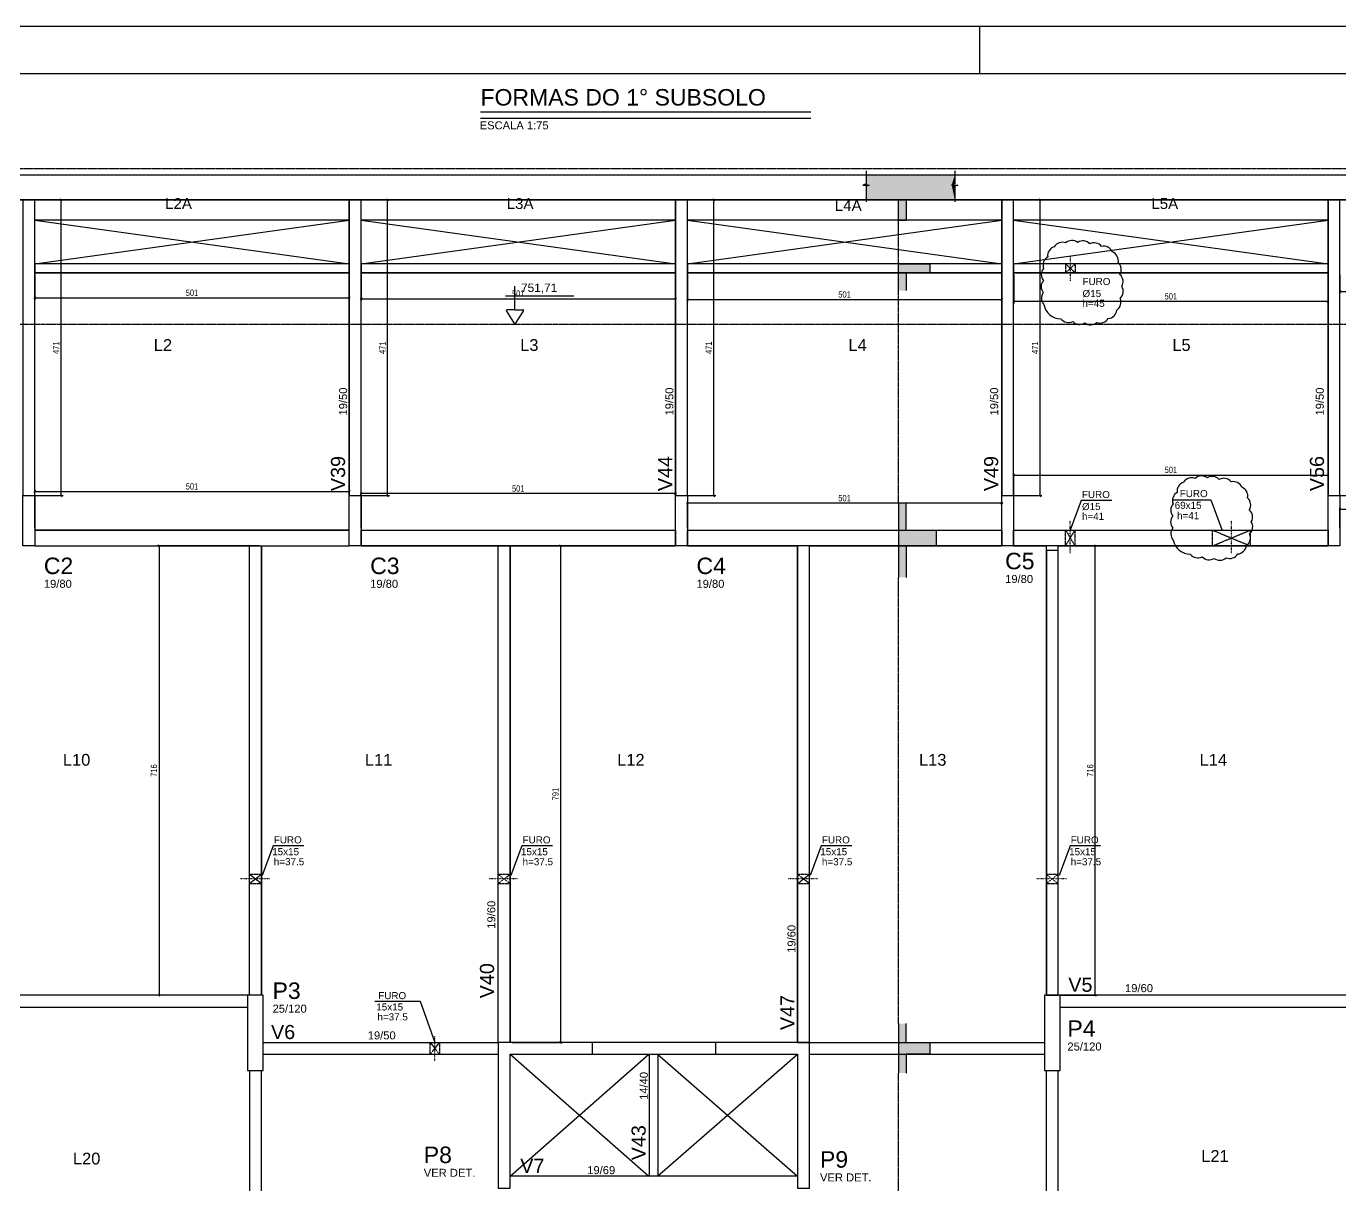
# Model space of a CAD drawing. Extents: x -1206 to 6684, y -2991 to 10691.
# Drawn here: x 440 to 2533, y 8846 to 10691 of the extents above; entities that cross this region are included whole.
import ezdxf

# ---------------------------------------------------------------- set-up
doc = ezdxf.new("R2010")
doc.units = 0
for name, pattern in [('ESTILO_TQS_0003', [1, 0.5, -0.2, 0.1, -0.2]), ('ESTILO_TQS_0004', [2, 0.5, -0.4, 0.1, -0.4, 0.1, -0.5]), ('HIDDEN2', [0.1875, 0.125, -0.0625])]:
    doc.linetypes.add(name, pattern=pattern)
doc.layers.get('0').update_dxf_attribs({"color": 50})
for name, color, linetype in [('1', 3, 'Continuous'), ('200', 1, 'HIDDEN2'), ('204', 1, 'ESTILO_TQS_0003'), ('205', 1, 'ESTILO_TQS_0004'), ('210', 3, 'HIDDEN2'), ('212', 3, 'Continuous'), ('213', 3, 'Continuous'), ('220', 5, 'Continuous'), ('221', 1, 'Continuous'), ('222', 6, 'Continuous'), ('226', 4, 'Continuous'), ('231', 1, 'Continuous'), ('233', 6, 'Continuous'), ('250', 1, 'Continuous'), ('253', 253, 'Continuous'), ('COTA', 241, 'Continuous')]:
    doc.layers.add(name, color=color, linetype=linetype)
doc.styles.add('COTA TECNICA-50', font='techl___.ttf', dxfattribs={"height": 10})
doc.styles.get("Standard").update_dxf_attribs({"font": 'arial.ttf'})
doc.dimstyles.new('COTA PAINEL-50', dxfattribs={"dimtxt": 10, "dimasz": 3, "dimexe": 3, "dimexo": 3, "dimgap": 3, "dimtad": 1, "dimdec": 1, "dimzin": 9, "dimdsep": 46, "dimtxsty": 'COTA TECNICA-50', "dimblk1": 'OBLIQUE', "dimblk2": 'OBLIQUE', "dimsah": 1, "dimcen": 0.9, "dimclrd": 4, "dimclre": 4, "dimclrt": 240, "dimadec": 1, "dimazin": 3, "dimtfac": 1, "dimtdec": 1, "dimtmove": 0, "dimatfit": 3, "dimfxl": 1, "dimtolj": 1, "dimtzin": 12, "dimarcsym": 0})

# ---------------------------------------------------------------- blocks, each defined once
blk = doc.blocks.new('_Oblique')
at = {"color": 0, "linetype": 'ByBlock', "lineweight": -2}
blk.add_line((-0.5, -0.5), (0.5, 0.5), dxfattribs=at)
blk = doc.blocks.new('*D389')
at = {"layer": 'COTA', "color": 4, "lineweight": -2, "transparency": 16777216}
for p, q in [((453.2, 10295.8), (453.2, 10255.8)), ((954.2, 10295.8), (954.2, 10255.8)), ((453.2, 10258.8), (954.2, 10258.8))]:
    blk.add_line(p, q, dxfattribs=at)
at = {"layer": 'Defpoints', "color": 0, "transparency": 16777216}
for p in [(453.2, 10298.8), (954.2, 10298.8), (954.2, 10258.8)]:
    blk.add_point(p, dxfattribs=at)
at = {"layer": 'COTA', "color": 4, "lineweight": -2, "transparency": 16777216, "xscale": 3, "yscale": 3, "zscale": 3, "rotation": 180}
blk.add_blockref('_Oblique', (453.2, 10258.8), dxfattribs=at)
at = {"layer": 'COTA', "color": 4, "lineweight": -2, "transparency": 16777216, "xscale": 3, "yscale": 3, "zscale": 3}
blk.add_blockref('_Oblique', (954.2, 10258.8), dxfattribs=at)
at = {"layer": 'COTA', "color": 240, "transparency": 16777216, "insert": (703.7, 10266.9), "char_height": 10, "attachment_point": 5, "style": 'COTA TECNICA-50'}
blk.add_mtext('\\A1;501', dxfattribs=at)
blk = doc.blocks.new('*D390')
at = {"layer": 'COTA', "color": 4, "lineweight": -2, "transparency": 16777216}
for p, q in [((973.2, 10295.8), (973.2, 10254.5)), ((1474.2, 10295.8), (1474.2, 10254.5)), ((973.2, 10257.5), (1474.2, 10257.5))]:
    blk.add_line(p, q, dxfattribs=at)
at = {"layer": 'Defpoints', "color": 0, "transparency": 16777216}
for p in [(973.2, 10298.8), (1474.2, 10298.8), (1474.2, 10257.5)]:
    blk.add_point(p, dxfattribs=at)
at = {"layer": 'COTA', "color": 4, "lineweight": -2, "transparency": 16777216, "xscale": 3, "yscale": 3, "zscale": 3, "rotation": 180}
blk.add_blockref('_Oblique', (973.2, 10257.5), dxfattribs=at)
at = {"layer": 'COTA', "color": 4, "lineweight": -2, "transparency": 16777216, "xscale": 3, "yscale": 3, "zscale": 3}
blk.add_blockref('_Oblique', (1474.2, 10257.5), dxfattribs=at)
at = {"layer": 'COTA', "color": 240, "transparency": 16777216, "insert": (1223.7, 10265.6), "char_height": 10, "attachment_point": 5, "style": 'COTA TECNICA-50'}
blk.add_mtext('\\A1;501', dxfattribs=at)
blk = doc.blocks.new('*D391')
at = {"layer": 'COTA', "color": 4, "lineweight": -2, "transparency": 16777216}
for p, q in [((1493.2, 10295.8), (1493.2, 10253.1)), ((1994.2, 10295.8), (1994.2, 10253.1)), ((1493.2, 10256.1), (1994.2, 10256.1))]:
    blk.add_line(p, q, dxfattribs=at)
at = {"layer": 'Defpoints', "color": 0, "transparency": 16777216}
for p in [(1493.2, 10298.8), (1994.2, 10298.8), (1994.2, 10256.1)]:
    blk.add_point(p, dxfattribs=at)
at = {"layer": 'COTA', "color": 4, "lineweight": -2, "transparency": 16777216, "xscale": 3, "yscale": 3, "zscale": 3, "rotation": 180}
blk.add_blockref('_Oblique', (1493.2, 10256.1), dxfattribs=at)
at = {"layer": 'COTA', "color": 4, "lineweight": -2, "transparency": 16777216, "xscale": 3, "yscale": 3, "zscale": 3}
blk.add_blockref('_Oblique', (1994.2, 10256.1), dxfattribs=at)
at = {"layer": 'COTA', "color": 240, "transparency": 16777216, "insert": (1743.7, 10264.2), "char_height": 10, "attachment_point": 5, "style": 'COTA TECNICA-50'}
blk.add_mtext('\\A1;501', dxfattribs=at)
blk = doc.blocks.new('*D392')
at = {"layer": 'COTA', "color": 4, "lineweight": -2, "transparency": 16777216}
for p, q in [((2013.2, 10295.8), (2013.2, 10250.1)), ((2514.2, 10295.8), (2514.2, 10250.1)), ((2514.2, 10253.1), (2013.2, 10253.1))]:
    blk.add_line(p, q, dxfattribs=at)
at = {"layer": 'Defpoints', "color": 0, "transparency": 16777216}
for p in [(2013.2, 10298.8), (2514.2, 10298.8), (2013.2, 10253.1)]:
    blk.add_point(p, dxfattribs=at)
at = {"layer": 'COTA', "color": 4, "lineweight": -2, "transparency": 16777216, "xscale": 3, "yscale": 3, "zscale": 3, "rotation": 180}
blk.add_blockref('_Oblique', (2013.2, 10253.1), dxfattribs=at)
at = {"layer": 'COTA', "color": 4, "lineweight": -2, "transparency": 16777216, "xscale": 3, "yscale": 3, "zscale": 3}
blk.add_blockref('_Oblique', (2514.2, 10253.1), dxfattribs=at)
at = {"layer": 'COTA', "color": 240, "transparency": 16777216, "insert": (2263.7, 10261.2), "char_height": 10, "attachment_point": 5, "style": 'COTA TECNICA-50'}
blk.add_mtext('\\A1;501', dxfattribs=at)
blk = doc.blocks.new('*D393')
at = {"layer": 'COTA', "color": 4, "lineweight": -2, "transparency": 16777216}
for p, q in [((2533.2, 10295.8), (2533.2, 10265.9)), ((3034.2, 10295.8), (3034.2, 10265.9)), ((2533.2, 10268.9), (3034.2, 10268.9))]:
    blk.add_line(p, q, dxfattribs=at)
at = {"layer": 'Defpoints', "color": 0, "transparency": 16777216}
for p in [(2533.2, 10298.8), (3034.2, 10298.8), (3034.2, 10268.9)]:
    blk.add_point(p, dxfattribs=at)
at = {"layer": 'COTA', "color": 4, "lineweight": -2, "transparency": 16777216, "xscale": 3, "yscale": 3, "zscale": 3, "rotation": 180}
blk.add_blockref('_Oblique', (2533.2, 10268.9), dxfattribs=at)
at = {"layer": 'COTA', "color": 4, "lineweight": -2, "transparency": 16777216, "xscale": 3, "yscale": 3, "zscale": 3}
blk.add_blockref('_Oblique', (3034.2, 10268.9), dxfattribs=at)
at = {"layer": 'COTA', "color": 240, "transparency": 16777216, "insert": (2783.7, 10277), "char_height": 10, "attachment_point": 5, "style": 'COTA TECNICA-50'}
blk.add_mtext('\\A1;501', dxfattribs=at)
blk = doc.blocks.new('*D396')
at = {"layer": 'COTA', "color": 4, "lineweight": -2, "transparency": 16777216}
for p, q in [((2533.2, 9891.8), (2533.2, 9924.8)), ((3034.2, 9921.8), (2533.2, 9921.8)), ((3034.2, 9891.8), (3034.2, 9924.8))]:
    blk.add_line(p, q, dxfattribs=at)
at = {"layer": 'Defpoints', "color": 0, "transparency": 16777216}
for p in [(2533.2, 9921.8), (2533.2, 9888.8), (3034.2, 9888.8)]:
    blk.add_point(p, dxfattribs=at)
at = {"layer": 'COTA', "color": 4, "lineweight": -2, "transparency": 16777216, "xscale": 3, "yscale": 3, "zscale": 3, "rotation": 180}
blk.add_blockref('_Oblique', (2533.2, 9921.8), dxfattribs=at)
at = {"layer": 'COTA', "color": 4, "lineweight": -2, "transparency": 16777216, "xscale": 3, "yscale": 3, "zscale": 3}
blk.add_blockref('_Oblique', (3034.2, 9921.8), dxfattribs=at)
at = {"layer": 'COTA', "color": 240, "transparency": 16777216, "insert": (2783.7, 9929.9), "char_height": 10, "attachment_point": 5, "style": 'COTA TECNICA-50'}
blk.add_mtext('\\A1;501', dxfattribs=at)
blk = doc.blocks.new('*D397')
at = {"layer": 'COTA', "color": 4, "lineweight": -2, "transparency": 16777216}
for p, q in [((2013.2, 9891.8), (2013.2, 9979.6)), ((2013.2, 9976.6), (2514.2, 9976.6)), ((2514.2, 9891.8), (2514.2, 9979.6))]:
    blk.add_line(p, q, dxfattribs=at)
at = {"layer": 'Defpoints', "color": 0, "transparency": 16777216}
for p in [(2514.2, 9976.6), (2013.2, 9888.8), (2514.2, 9888.8)]:
    blk.add_point(p, dxfattribs=at)
at = {"layer": 'COTA', "color": 4, "lineweight": -2, "transparency": 16777216, "xscale": 3, "yscale": 3, "zscale": 3, "rotation": 180}
blk.add_blockref('_Oblique', (2013.2, 9976.6), dxfattribs=at)
at = {"layer": 'COTA', "color": 4, "lineweight": -2, "transparency": 16777216, "xscale": 3, "yscale": 3, "zscale": 3}
blk.add_blockref('_Oblique', (2514.2, 9976.6), dxfattribs=at)
at = {"layer": 'COTA', "color": 240, "transparency": 16777216, "insert": (2263.7, 9984.7), "char_height": 10, "attachment_point": 5, "style": 'COTA TECNICA-50'}
blk.add_mtext('\\A1;501', dxfattribs=at)
blk = doc.blocks.new('*D398')
at = {"layer": 'COTA', "color": 4, "lineweight": -2, "transparency": 16777216}
for p, q in [((1493.2, 9891.8), (1493.2, 9934.6)), ((1994.2, 9931.6), (1493.2, 9931.6)), ((1994.2, 9891.8), (1994.2, 9934.6))]:
    blk.add_line(p, q, dxfattribs=at)
at = {"layer": 'Defpoints', "color": 0, "transparency": 16777216}
for p in [(1493.2, 9931.6), (1493.2, 9888.8), (1994.2, 9888.8)]:
    blk.add_point(p, dxfattribs=at)
at = {"layer": 'COTA', "color": 4, "lineweight": -2, "transparency": 16777216, "xscale": 3, "yscale": 3, "zscale": 3, "rotation": 180}
blk.add_blockref('_Oblique', (1493.2, 9931.6), dxfattribs=at)
at = {"layer": 'COTA', "color": 4, "lineweight": -2, "transparency": 16777216, "xscale": 3, "yscale": 3, "zscale": 3}
blk.add_blockref('_Oblique', (1994.2, 9931.6), dxfattribs=at)
at = {"layer": 'COTA', "color": 240, "transparency": 16777216, "insert": (1743.7, 9939.7), "char_height": 10, "attachment_point": 5, "style": 'COTA TECNICA-50'}
blk.add_mtext('\\A1;501', dxfattribs=at)
blk = doc.blocks.new('*D399')
at = {"layer": 'COTA', "color": 4, "lineweight": -2, "transparency": 16777216}
for p, q in [((973.2, 9891.8), (973.2, 9950)), ((1474.2, 9947), (973.2, 9947)), ((1474.2, 9891.8), (1474.2, 9950))]:
    blk.add_line(p, q, dxfattribs=at)
at = {"layer": 'Defpoints', "color": 0, "transparency": 16777216}
for p in [(973.2, 9947), (973.2, 9888.8), (1474.2, 9888.8)]:
    blk.add_point(p, dxfattribs=at)
at = {"layer": 'COTA', "color": 4, "lineweight": -2, "transparency": 16777216, "xscale": 3, "yscale": 3, "zscale": 3, "rotation": 180}
blk.add_blockref('_Oblique', (973.2, 9947), dxfattribs=at)
at = {"layer": 'COTA', "color": 4, "lineweight": -2, "transparency": 16777216, "xscale": 3, "yscale": 3, "zscale": 3}
blk.add_blockref('_Oblique', (1474.2, 9947), dxfattribs=at)
at = {"layer": 'COTA', "color": 240, "transparency": 16777216, "insert": (1223.7, 9955.1), "char_height": 10, "attachment_point": 5, "style": 'COTA TECNICA-50'}
blk.add_mtext('\\A1;501', dxfattribs=at)
blk = doc.blocks.new('*D400')
at = {"layer": 'COTA', "color": 4, "lineweight": -2, "transparency": 16777216}
for p, q in [((453.2, 9891.8), (453.2, 9953.3)), ((453.2, 9950.3), (954.2, 9950.3)), ((954.2, 9891.8), (954.2, 9953.3))]:
    blk.add_line(p, q, dxfattribs=at)
at = {"layer": 'Defpoints', "color": 0, "transparency": 16777216}
for p in [(954.2, 9950.3), (453.2, 9888.8), (954.2, 9888.8)]:
    blk.add_point(p, dxfattribs=at)
at = {"layer": 'COTA', "color": 4, "lineweight": -2, "transparency": 16777216, "xscale": 3, "yscale": 3, "zscale": 3, "rotation": 180}
blk.add_blockref('_Oblique', (453.2, 9950.3), dxfattribs=at)
at = {"layer": 'COTA', "color": 4, "lineweight": -2, "transparency": 16777216, "xscale": 3, "yscale": 3, "zscale": 3}
blk.add_blockref('_Oblique', (954.2, 9950.3), dxfattribs=at)
at = {"layer": 'COTA', "color": 240, "transparency": 16777216, "insert": (703.7, 9958.4), "char_height": 10, "attachment_point": 5, "style": 'COTA TECNICA-50'}
blk.add_mtext('\\A1;501', dxfattribs=at)
blk = doc.blocks.new('*D454')
at = {"layer": 'COTA', "color": 4, "lineweight": -2, "transparency": 16777216}
for p, q in [((811.3, 9863.8), (648.2, 9863.8)), ((651.2, 9863.8), (651.2, 9147.8)), ((811.3, 9147.8), (648.2, 9147.8))]:
    blk.add_line(p, q, dxfattribs=at)
at = {"layer": 'Defpoints', "color": 0, "transparency": 16777216}
for p in [(814.3, 9863.8), (651.2, 9147.8), (814.3, 9147.8)]:
    blk.add_point(p, dxfattribs=at)
at = {"layer": 'COTA', "color": 4, "lineweight": -2, "transparency": 16777216, "xscale": 3, "yscale": 3, "zscale": 3}
for p, rotation in [((651.2, 9863.8), 90), ((651.2, 9147.8), 270)]:
    blk.add_blockref('_Oblique', p, dxfattribs=dict(at, rotation=rotation))
at = {"layer": 'COTA', "color": 240, "transparency": 16777216, "insert": (643.1, 9505.8), "char_height": 10, "attachment_point": 5, "rotation": 90, "style": 'COTA TECNICA-50'}
blk.add_mtext('\\A1;716', dxfattribs=at)
blk = doc.blocks.new('*D459')
at = {"layer": 'COTA', "color": 4, "lineweight": -2, "transparency": 16777216}
for p, q in [((1213.8, 9863.8), (1294.1, 9863.8)), ((1291.1, 9863.8), (1291.1, 9072.8)), ((1213.8, 9072.8), (1294.1, 9072.8))]:
    blk.add_line(p, q, dxfattribs=at)
at = {"layer": 'Defpoints', "color": 0, "transparency": 16777216}
for p in [(1210.8, 9863.8), (1210.8, 9072.8), (1291.1, 9072.8)]:
    blk.add_point(p, dxfattribs=at)
at = {"layer": 'COTA', "color": 4, "lineweight": -2, "transparency": 16777216, "xscale": 3, "yscale": 3, "zscale": 3}
for p, rotation in [((1291.1, 9863.8), 90), ((1291.1, 9072.8), 270)]:
    blk.add_blockref('_Oblique', p, dxfattribs=dict(at, rotation=rotation))
at = {"layer": 'COTA', "color": 240, "transparency": 16777216, "insert": (1283, 9468.3), "char_height": 10, "attachment_point": 5, "rotation": 90, "style": 'COTA TECNICA-50'}
blk.add_mtext('\\A1;791', dxfattribs=at)
blk = doc.blocks.new('*D466')
at = {"layer": 'COTA', "color": 4, "lineweight": -2, "transparency": 16777216}
for p, q in [((2087.3, 9863.8), (2146.3, 9863.8)), ((2143.3, 9147.8), (2143.3, 9863.8)), ((2087.3, 9147.8), (2146.3, 9147.8))]:
    blk.add_line(p, q, dxfattribs=at)
at = {"layer": 'Defpoints', "color": 0, "transparency": 16777216}
for p in [(2084.3, 9863.8), (2143.3, 9863.8), (2084.3, 9147.8)]:
    blk.add_point(p, dxfattribs=at)
at = {"layer": 'COTA', "color": 4, "lineweight": -2, "transparency": 16777216, "xscale": 3, "yscale": 3, "zscale": 3}
for p, rotation in [((2143.3, 9863.8), 90), ((2143.3, 9147.8), 270)]:
    blk.add_blockref('_Oblique', p, dxfattribs=dict(at, rotation=rotation))
at = {"layer": 'COTA', "color": 240, "transparency": 16777216, "insert": (2135.2, 9505.8), "char_height": 10, "attachment_point": 5, "rotation": 90, "style": 'COTA TECNICA-50'}
blk.add_mtext('\\A1;716', dxfattribs=at)
blk = doc.blocks.new('*D483')
at = {"layer": 'COTA', "color": 4, "lineweight": -2, "transparency": 16777216}
for p, q in [((446.7, 10414.8), (498.3, 10414.8)), ((495.3, 9943.8), (495.3, 10414.8)), ((446.7, 9943.8), (498.3, 9943.8))]:
    blk.add_line(p, q, dxfattribs=at)
at = {"layer": 'Defpoints', "color": 0, "transparency": 16777216}
for p in [(443.7, 10414.8), (495.3, 10414.8), (443.7, 9943.8)]:
    blk.add_point(p, dxfattribs=at)
at = {"layer": 'COTA', "color": 4, "lineweight": -2, "transparency": 16777216, "xscale": 3, "yscale": 3, "zscale": 3}
for p, rotation in [((495.3, 10414.8), 90), ((495.3, 9943.8), 270)]:
    blk.add_blockref('_Oblique', p, dxfattribs=dict(at, rotation=rotation))
at = {"layer": 'COTA', "color": 240, "transparency": 16777216, "insert": (487.2, 10179.3), "char_height": 10, "attachment_point": 5, "rotation": 90, "style": 'COTA TECNICA-50'}
blk.add_mtext('\\A1;471', dxfattribs=at)
blk = doc.blocks.new('*D487')
at = {"layer": 'COTA', "color": 4, "lineweight": -2, "transparency": 16777216}
for p, q in [((966.7, 10414.8), (1018.3, 10414.8)), ((1015.3, 9943.8), (1015.3, 10414.8)), ((966.7, 9943.8), (1018.3, 9943.8))]:
    blk.add_line(p, q, dxfattribs=at)
at = {"layer": 'Defpoints', "color": 0, "transparency": 16777216}
for p in [(963.7, 10414.8), (1015.3, 10414.8), (963.7, 9943.8)]:
    blk.add_point(p, dxfattribs=at)
at = {"layer": 'COTA', "color": 4, "lineweight": -2, "transparency": 16777216, "xscale": 3, "yscale": 3, "zscale": 3}
for p, rotation in [((1015.3, 10414.8), 90), ((1015.3, 9943.8), 270)]:
    blk.add_blockref('_Oblique', p, dxfattribs=dict(at, rotation=rotation))
at = {"layer": 'COTA', "color": 240, "transparency": 16777216, "insert": (1007.2, 10179.3), "char_height": 10, "attachment_point": 5, "rotation": 90, "style": 'COTA TECNICA-50'}
blk.add_mtext('\\A1;471', dxfattribs=at)
blk = doc.blocks.new('*D488')
at = {"layer": '1', "color": 4, "lineweight": -2, "transparency": 16777216}
for p, q in [((1486.7, 10414.8), (1538.3, 10414.8)), ((1535.3, 9943.8), (1535.3, 10414.8)), ((1486.7, 9943.8), (1538.3, 9943.8))]:
    blk.add_line(p, q, dxfattribs=at)
at = {"layer": 'Defpoints', "color": 0, "transparency": 16777216}
for p in [(1483.7, 10414.8), (1535.3, 10414.8), (1483.7, 9943.8)]:
    blk.add_point(p, dxfattribs=at)
at = {"layer": '1', "color": 4, "lineweight": -2, "transparency": 16777216, "xscale": 3, "yscale": 3, "zscale": 3}
for p, rotation in [((1535.3, 10414.8), 90), ((1535.3, 9943.8), 270)]:
    blk.add_blockref('_Oblique', p, dxfattribs=dict(at, rotation=rotation))
at = {"layer": '1', "color": 240, "transparency": 16777216, "insert": (1527.2, 10179.3), "char_height": 10, "attachment_point": 5, "rotation": 90, "style": 'COTA TECNICA-50'}
blk.add_mtext('\\A1;471', dxfattribs=at)
blk = doc.blocks.new('*D489')
at = {"layer": 'COTA', "color": 4, "lineweight": -2, "transparency": 16777216}
for p, q in [((2006.7, 10414.8), (2058.3, 10414.8)), ((2055.3, 9943.8), (2055.3, 10414.8)), ((2006.7, 9943.8), (2058.3, 9943.8))]:
    blk.add_line(p, q, dxfattribs=at)
at = {"layer": 'Defpoints', "color": 0, "transparency": 16777216}
for p in [(2003.7, 10414.8), (2055.3, 10414.8), (2003.7, 9943.8)]:
    blk.add_point(p, dxfattribs=at)
at = {"layer": 'COTA', "color": 4, "lineweight": -2, "transparency": 16777216, "xscale": 3, "yscale": 3, "zscale": 3}
for p, rotation in [((2055.3, 10414.8), 90), ((2055.3, 9943.8), 270)]:
    blk.add_blockref('_Oblique', p, dxfattribs=dict(at, rotation=rotation))
at = {"layer": 'COTA', "color": 240, "transparency": 16777216, "insert": (2047.2, 10179.3), "char_height": 10, "attachment_point": 5, "rotation": 90, "style": 'COTA TECNICA-50'}
blk.add_mtext('\\A1;471', dxfattribs=at)
blk = doc.blocks.new('*D490')
at = {"layer": 'COTA', "color": 4, "lineweight": -2, "transparency": 16777216}
for p, q in [((2526.7, 10414.8), (2578.3, 10414.8)), ((2575.3, 9943.8), (2575.3, 10414.8)), ((2526.7, 9943.8), (2578.3, 9943.8))]:
    blk.add_line(p, q, dxfattribs=at)
at = {"layer": 'Defpoints', "color": 0, "transparency": 16777216}
for p in [(2523.7, 10414.8), (2575.3, 10414.8), (2523.7, 9943.8)]:
    blk.add_point(p, dxfattribs=at)
at = {"layer": 'COTA', "color": 4, "lineweight": -2, "transparency": 16777216, "xscale": 3, "yscale": 3, "zscale": 3}
for p, rotation in [((2575.3, 10414.8), 90), ((2575.3, 9943.8), 270)]:
    blk.add_blockref('_Oblique', p, dxfattribs=dict(at, rotation=rotation))
at = {"layer": 'COTA', "color": 240, "transparency": 16777216, "insert": (2567.2, 10179.3), "char_height": 10, "attachment_point": 5, "rotation": 90, "style": 'COTA TECNICA-50'}
blk.add_mtext('\\A1;471', dxfattribs=at)

msp = doc.modelspace()

# ---------------------------------------------------------------- linework, layer by layer
for p, q in [((-1205.975, 10691.442), (6684.025, 10691.442)), ((1959.025, 10616.442), (1959.025, 10691.442))]:
    msp.add_line(p, q)
for points in [[(434.152, 9943.798), (453.152, 9943.798), (453.152, 10414.785), (434.152, 10414.785)], [(954.152, 9943.798), (973.152, 9943.798), (973.152, 10414.785), (954.152, 10414.785)], [(1474.152, 9943.798), (1493.152, 9943.798), (1493.152, 10414.785), (1474.152, 10414.785)], [(1994.152, 9943.798), (2013.152, 9943.798), (2013.152, 10414.785), (1994.152, 10414.785)], [(2514.152, 9943.798), (2533.152, 9943.798), (2533.152, 10414.785), (2514.152, 10414.785)], [(954.152, 10312.798), (453.152, 10312.798), (453.152, 10298.798), (954.152, 10298.798)], [(1474.152, 10312.798), (973.152, 10312.798), (973.152, 10298.798), (1474.152, 10298.798)], [(1994.152, 10312.798), (1493.152, 10312.798), (1493.152, 10298.798), (1994.152, 10298.798)], [(2514.152, 10312.798), (2013.152, 10312.798), (2013.152, 10298.798), (2514.152, 10298.798)], [(954.152, 9888.798), (453.152, 9888.798), (453.152, 9863.798), (954.152, 9863.798)], [(1474.152, 9863.798), (973.152, 9863.798), (973.152, 9888.798), (1474.152, 9888.798)], [(1994.152, 9863.798), (1493.152, 9863.798), (1493.152, 9888.798), (1994.152, 9888.798)], [(2514.152, 9863.798), (2013.152, 9863.798), (2013.152, 9888.798), (2514.152, 9888.798)], [(795.305, 9863.798), (814.305, 9863.798), (814.305, 9147.798), (795.305, 9147.798)], [(1191.805, 9863.798), (1210.805, 9863.798), (1210.805, 9072.796), (1191.805, 9072.796)], [(1668.805, 9072.796), (1687.805, 9072.796), (1687.805, 9863.798), (1668.805, 9863.798)], [(2065.305, 9147.801), (2084.305, 9147.801), (2084.305, 9856.265), (2065.305, 9856.265)]]:
    msp.add_lwpolyline(points, close=True)
at = {"layer": '1', "color": 240}
for p, q in [((453.152, 10312.798), (453.152, 10414.785)), ((954.152, 10312.798), (954.152, 10414.785)), ((973.152, 10312.798), (973.152, 10414.785)), ((1474.152, 10312.798), (1474.152, 10414.785)), ((1493.152, 10312.798), (1493.152, 10414.785)), ((1994.152, 10312.798), (1994.152, 10414.785)), ((2013.152, 10312.798), (2013.152, 10414.785)), ((2514.152, 10312.798), (2514.152, 10414.785)), ((954.152, 10312.798), (453.152, 10312.798)), ((954.152, 10298.798), (453.152, 10298.798)), ((453.152, 9943.798), (453.152, 10298.798)), ((954.152, 9943.798), (954.152, 10298.798)), ((1474.152, 10312.798), (973.152, 10312.798)), ((1474.152, 10298.798), (973.152, 10298.798)), ((973.152, 9943.798), (973.152, 10298.798)), ((1474.152, 9943.798), (1474.152, 10298.798)), ((1994.152, 10312.798), (1493.152, 10312.798)), ((1994.152, 10298.798), (1493.152, 10298.798)), ((1493.152, 9943.798), (1493.152, 10298.798)), ((1994.152, 9943.798), (1994.152, 10298.798)), ((2514.152, 10312.798), (2013.152, 10312.798)), ((2514.152, 10298.798), (2013.152, 10298.798)), ((2013.152, 9943.798), (2013.152, 10298.798)), ((2514.152, 9943.798), (2514.152, 10298.798)), ((453.152, 9888.798), (954.152, 9888.798)), ((973.152, 9888.798), (1474.152, 9888.798)), ((1493.152, 9888.798), (1994.152, 9888.798)), ((2013.152, 9888.798), (2514.152, 9888.798)), ((453.152, 9863.798), (795.305, 9863.798)), ((795.305, 9147.798), (795.305, 9863.798)), ((814.305, 9863.798), (954.152, 9863.798)), ((814.305, 9147.798), (814.305, 9863.798)), ((973.152, 9863.798), (1191.805, 9863.798)), ((1191.805, 9072.796), (1191.805, 9863.798)), ((1210.805, 9072.796), (1210.805, 9863.798)), ((1210.805, 9863.798), (1474.152, 9863.798)), ((1493.152, 9863.798), (1668.805, 9863.798)), ((1668.805, 9072.796), (1668.805, 9863.798)), ((1687.805, 9072.796), (1687.805, 9863.798)), ((1687.805, 9863.798), (1994.152, 9863.798)), ((2013.152, 9863.798), (2065.305, 9863.798)), ((2065.305, 9147.801), (2065.305, 9863.798)), ((2084.305, 9147.801), (2084.305, 9863.798)), ((2084.305, 9863.798), (2514.152, 9863.798))]:
    msp.add_line(p, q, dxfattribs=at)
at = {"layer": '1'}
for p, q in [((954.152, 10382.798), (453.152, 10382.798)), ((1474.152, 10382.798), (973.152, 10382.798)), ((1994.152, 10382.798), (1493.152, 10382.798)), ((2514.152, 10382.798), (2013.152, 10382.798)), ((1493.152, 9943.798), (1493.152, 10298.798)), ((204.305, 9128.798), (792.305, 9128.798)), ((817.305, 9072.796), (1191.805, 9072.796)), ((1687.805, 9072.796), (2062.305, 9072.796)), ((817.305, 9053.796), (1191.805, 9053.796)), ((1432.805, 8859.796), (1432.805, 9053.796)), ((1446.805, 8859.796), (1446.805, 9053.796)), ((1687.805, 9053.796), (2062.305, 9053.796)), ((2065.305, 8615.798), (2065.305, 9027.801)), ((2084.305, 8615.798), (2084.305, 9027.801))]:
    msp.add_line(p, q, dxfattribs=at)
for points in [[(792.305, 9147.798), (204.305, 9147.798)], [(2675.306, 9147.798), (2087.305, 9147.798)], [(2087.305, 9128.798), (2675.306, 9128.798)], [(1441.804, 9072.796), (1341.805, 9072.796)], [(1537.805, 9072.796), (1441.804, 9072.796)], [(1341.805, 9053.796), (1451.304, 9053.796)], [(1451.304, 9053.796), (1537.805, 9053.796)], [(795.305, 9027.798), (795.305, 8615.801)], [(814.305, 8615.801), (814.305, 9027.798)], [(1668.805, 8859.796), (1210.805, 8859.796)]]:
    msp.add_lwpolyline(points, dxfattribs=at)
at = {"layer": '200'}
for p, q in [((2096.152, 10298.798), (2111.152, 10312.819)), ((2096.152, 10312.819), (2111.152, 10298.798)), ((2095.902, 9863.798), (2110.902, 9888.798)), ((2095.902, 9888.798), (2110.902, 9863.798)), ((2330.152, 9863.798), (2390.152, 9888.798)), ((2330.152, 9888.798), (2390.152, 9863.798)), ((814.305, 9325.646), (795.305, 9340.646)), ((795.305, 9325.646), (814.305, 9340.646)), ((1210.805, 9325.646), (1191.805, 9340.646)), ((1191.805, 9325.646), (1210.805, 9340.646)), ((1687.805, 9325.646), (1668.805, 9340.646)), ((1668.805, 9325.646), (1687.805, 9340.646)), ((2084.305, 9325.646), (2065.305, 9340.646)), ((2065.305, 9325.646), (2084.305, 9340.646)), ((1083.342, 9053.796), (1098.342, 9072.796)), ((1083.342, 9072.796), (1098.342, 9053.796))]:
    msp.add_line(p, q, dxfattribs=at)
at = {"layer": '204'}
for p, q in [((1829.804, 9931.795), (1829.804, 10382.798)), ((4096.065, 10216.277), (-601.695, 10216.277)), ((1829.804, 9102.796), (1829.804, 9813.501)), ((1829.804, 8214.796), (1829.804, 9023.802))]:
    msp.add_line(p, q, dxfattribs=at)
msp.add_lwpolyline([(-842.575, 5258.773), (-854.551, 10464.785), (4145.396, 10464.785), (4159.405, 5258.773)], dxfattribs=at)
at = {"layer": '205'}
for p, q in [((2103.652, 10285.808), (2103.652, 10325.808)), ((2103.402, 9850.808), (2103.402, 9903.798)), ((2360.152, 9850.808), (2360.152, 9903.798)), ((827.295, 9333.146), (780.305, 9333.146)), ((1223.795, 9333.146), (1176.805, 9333.146)), ((1700.795, 9333.146), (1653.805, 9333.146)), ((2097.295, 9333.146), (2050.305, 9333.146)), ((1090.839, 9043.796), (1090.839, 9082.796))]:
    msp.add_line(p, q, dxfattribs=at)
at = {"layer": '210'}
for p, q in [((2096.152, 10298.798), (2096.152, 10312.819)), ((2111.152, 10312.819), (2111.152, 10298.798)), ((2095.902, 9863.798), (2095.902, 9888.798)), ((2110.902, 9888.798), (2110.902, 9863.798)), ((2330.152, 9863.798), (2330.152, 9888.798)), ((2390.152, 9888.798), (2390.152, 9863.798)), ((795.305, 9340.646), (814.305, 9340.646)), ((1191.805, 9340.646), (1210.805, 9340.646)), ((1668.805, 9340.646), (1687.805, 9340.646)), ((2065.305, 9340.646), (2084.305, 9340.646)), ((814.305, 9325.646), (795.305, 9325.646)), ((1210.805, 9325.646), (1191.805, 9325.646)), ((1687.805, 9325.646), (1668.805, 9325.646)), ((2084.305, 9325.646), (2065.305, 9325.646)), ((1083.342, 9053.796), (1083.342, 9072.796)), ((1098.342, 9072.796), (1098.342, 9053.796))]:
    msp.add_line(p, q, dxfattribs=at)
at = {"layer": '220'}
for p, q in [((-641.695, 10454.785), (4135.423, 10454.785)), ((-597.695, 10414.785), (4095.531, 10414.785)), ((1829.804, 10382.798), (1829.804, 10414.785)), ((1841.804, 10414.785), (1841.804, 10382.798)), ((1829.804, 10382.798), (1841.804, 10382.798)), ((1841.804, 10312.795), (1841.804, 10312.795)), ((1829.804, 9931.795), (1829.804, 9813.501)), ((1841.804, 9888.795), (1841.804, 9931.795)), ((1841.804, 9888.795), (1889.804, 9888.795)), ((1889.804, 9888.795), (1889.804, 9863.795)), ((1889.804, 9863.795), (1841.804, 9863.795)), ((1841.804, 9863.795), (1841.804, 9813.501)), ((1829.804, 9102.796), (1829.804, 9023.802)), ((1841.804, 9072.796), (1841.804, 9102.796)), ((1841.804, 9072.796), (1879.804, 9072.796)), ((1879.804, 9072.796), (1879.804, 9053.796)), ((1879.804, 9053.796), (1841.804, 9053.796)), ((1841.804, 9053.796), (1841.804, 9023.802))]:
    msp.add_line(p, q, dxfattribs=at)
for points in [[(4147.645, 5912.762), (4002.608, 5912.762), (4002.639, 5223.762), (3731.636, 5223.762), (3731.636, 4623.762), (2966.636, 4623.762), (2966.636, 5471.762), (2831.636, 5471.762), (2831.636, 5891.762), (-637.036, 5891.762), (-641.695, 7606.798), (-641.695, 10454.785), (4135.423, 10454.785), (4147.645, 5912.735)], [(3691.636, 4663.762), (3691.636, 5263.762), (3962.637, 5263.762), (3962.606, 5952.762), (4107.537, 5952.762), (4095.531, 10414.785), (-601.695, 10414.785), (-601.695, 7606.852), (-597.145, 5931.762), (2871.636, 5931.762), (2871.636, 5511.762), (3006.636, 5511.762), (3006.636, 4663.762), (3115.851, 4663.762)], [(1829.804, 10270.488), (1829.804, 10312.795), (1879.804, 10312.795), (1879.804, 10298.798), (1841.804, 10298.798), (1841.804, 10270.488)]]:
    msp.add_lwpolyline(points, dxfattribs=at)
at = {"layer": '221'}
for p, q in [((1163.502, 10545.192), (1690, 10545.192)), ((453.152, 10312.798), (954.152, 10382.798)), ((453.152, 10382.798), (954.152, 10312.798)), ((973.152, 10382.798), (1474.152, 10312.798)), ((973.152, 10312.798), (1474.152, 10382.798)), ((1493.152, 10382.798), (1994.152, 10312.798)), ((1493.152, 10312.798), (1994.152, 10382.798)), ((2013.152, 10312.798), (2514.152, 10382.798)), ((2013.152, 10382.798), (2514.152, 10312.798)), ((1210.805, 8859.796), (1431.806, 9053.796)), ((1210.805, 9053.796), (1431.806, 8859.796)), ((1445.806, 8859.796), (1668.805, 9053.796)), ((1445.806, 9053.796), (1668.805, 8859.796))]:
    msp.add_line(p, q, dxfattribs=at)
for points in [[(1778.1, 10461.424), (1778.1, 10440.21), (1773.087, 10438.539), (1783.113, 10438.539), (1778.1, 10436.868), (1778.1, 10411.803)], [(1919.377, 10461.424), (1919.377, 10440.21), (1914.364, 10438.539), (1924.39, 10438.539), (1919.377, 10436.868), (1919.377, 10411.803)]]:
    msp.add_lwpolyline(points, dxfattribs=at)
at = {"layer": '221', "color": 1, "linetype": 'Continuous'}
for centre, radius, start, end in [((2082.32, 10326.063), 15, 108.065251, 188.065251), ((2090.399, 10332.39), 15, 68.067636, 148.067636), ((2106.116, 10335.228), 15, 52.401702, 132.401702), ((2123.429, 10334.527), 15, 42.960349, 122.960349), ((2141.487, 10331.525), 15, 38.166298, 118.166298), ((2156.725, 10326.196), 15, 23.276445, 103.276445), ((2075.011, 10310.993), 15, 120.18574, 200.18574), ((2165.059, 10318.146), 15, 348.713964, 68.713964), ((2072.259, 10295.983), 15, 139.037863, 219.037863), ((2169.707, 10304.086), 15, 327.874486, 47.874486), ((2072.019, 10276.799), 15, 139.52529, 219.52529), ((2172.647, 10284.722), 15, 329.387874, 49.387874), ((2072.359, 10258.135), 15, 142.56377, 222.56377), ((2169.249, 10251.879), 15, 303.985856, 23.985856), ((2172.87, 10269.08), 15, 312.245266, 32.245266), ((2088.225, 10252.919), 27.362, 190.381617, 270.381617), ((2162.703, 10240.875), 15, 274.513283, 354.513283), ((2100.313, 10234.683), 15, 217.465731, 297.465731), ((2118.29, 10231.507), 15, 222.49768, 302.49768), ((2135.444, 10230.784), 15, 232.676689, 312.676689), ((2151.074, 10233.726), 15, 248.647101, 328.647101), ((2288.634, 9950.998), 15, 108.065251, 188.065251), ((2296.713, 9957.325), 15, 68.067636, 148.067636), ((2312.431, 9960.163), 15, 52.401702, 132.401702), ((2329.743, 9959.462), 15, 42.960349, 122.960349), ((2347.801, 9956.46), 15, 38.166298, 118.166298), ((2363.039, 9951.131), 15, 23.276445, 103.276445), ((2281.325, 9935.928), 15, 120.18574, 200.18574), ((2371.373, 9943.081), 15, 348.713964, 68.713964), ((2278.573, 9920.918), 15, 139.037863, 219.037863), ((2376.022, 9929.021), 15, 327.874486, 47.874486), ((2278.333, 9901.734), 15, 139.52529, 219.52529), ((2378.961, 9909.657), 15, 329.387874, 49.387874), ((2379.184, 9894.015), 15, 312.245266, 32.245266), ((2278.673, 9883.07), 15, 142.56377, 222.56377), ((2375.564, 9876.814), 15, 303.985856, 23.985856), ((2294.539, 9877.854), 27.362, 190.381617, 270.381617), ((2369.017, 9865.81), 15, 274.513283, 354.513283), ((2306.627, 9859.618), 15, 217.465731, 297.465731), ((2324.605, 9856.442), 15, 222.49768, 302.49768), ((2341.758, 9855.719), 15, 232.676689, 312.676689), ((2357.388, 9858.661), 15, 248.647101, 328.647101)]:
    msp.add_arc(centre, radius, start, end, dxfattribs=at)
at = {"layer": '222'}
for p, q in [((-1018.475, 10616.442), (6609.024, 10616.442)), ((1163.502, 10555.192), (1690, 10555.192))]:
    msp.add_line(p, q, dxfattribs=at)
for points in [[(434.152, 9863.798), (434.152, 9943.798), (453.152, 9943.798), (453.152, 9863.798), (434.152, 9863.798)], [(954.152, 9863.798), (954.152, 9943.798), (973.152, 9943.798), (973.152, 9863.798), (954.152, 9863.798)], [(1474.152, 9863.798), (1474.152, 9943.798), (1493.152, 9943.798), (1493.152, 9863.798), (1474.152, 9863.798)], [(1994.152, 9863.798), (1994.152, 9943.798), (2013.152, 9943.798), (2013.152, 9863.798), (1994.152, 9863.798)], [(2514.152, 9863.798), (2514.152, 9943.798), (2533.152, 9943.798), (2533.152, 9863.798), (2514.152, 9863.798)], [(792.305, 9027.798), (817.305, 9027.798), (817.305, 9147.798), (792.305, 9147.798), (792.305, 9027.798)], [(2062.305, 9027.801), (2087.305, 9027.801), (2087.305, 9147.801), (2062.305, 9147.801), (2062.305, 9027.801)], [(1191.805, 8840.796), (1191.805, 8840.796), (1210.805, 8840.796), (1210.805, 9053.796), (1341.805, 9053.796), (1341.805, 9072.796), (1191.805, 9072.796), (1191.805, 8840.796)], [(1687.805, 8840.796), (1687.805, 9072.796), (1537.805, 9072.796), (1537.805, 9053.796), (1668.805, 9053.796), (1668.805, 8840.796), (1687.805, 8840.796), (1687.805, 8840.796)]]:
    msp.add_lwpolyline(points, dxfattribs=at)
at = {"layer": '231'}
for p, q in [((1203.369, 10262.26), (1312.02, 10262.26)), ((1218.369, 10239.761), (1218.369, 10277.26)), ((1204.806, 10237.667), (1218.369, 10216.277)), ((1218.359, 10239.76), (1205.958, 10239.76)), ((1218.369, 10216.277), (1231.932, 10237.667)), ((1218.379, 10239.761), (1230.78, 10239.761))]:
    msp.add_line(p, q, dxfattribs=at)
for centre, start, end in [((1205.958, 10238.397), 90, 212.376968), ((1230.78, 10238.397), 327.627716, 90)]:
    msp.add_arc(centre, 1.364, start, end, dxfattribs=at)
at = {"layer": '250'}
for points in [[(2169.648, 9936.051), (2120.892, 9936.051), (2103.402, 9888.798)], [(2266.931, 9937.189), (2327.462, 9937.189), (2344.952, 9889.936)], [(881.741, 9385.924), (832.985, 9385.924), (815.495, 9338.67)], [(1278.241, 9385.924), (1229.485, 9385.924), (1211.995, 9338.67)], [(1755.241, 9385.924), (1706.485, 9385.924), (1688.995, 9338.67)], [(2151.741, 9385.924), (2102.985, 9385.924), (2085.495, 9338.67)], [(994.994, 9138.394), (1067.184, 9138.394), (1090.837, 9072.796)]]:
    msp.add_lwpolyline(points, dxfattribs=at)
at = {"layer": '253'}
for points in [[(1919.377, 10454.785), (1778.1, 10454.785), (1778.1, 10440.21)], [(1919.377, 10454.785), (1778.1, 10440.21), (1783.113, 10438.539)], [(1919.377, 10454.785), (1783.113, 10438.539), (1829.804, 10414.785)], [(1919.377, 10454.785), (1829.804, 10414.785), (1841.804, 10414.785)], [(1919.377, 10454.785), (1841.804, 10414.785), (1914.364, 10438.539)], [(1919.377, 10454.785), (1914.364, 10438.539), (1919.377, 10440.21)], [(1783.113, 10438.539), (1778.1, 10440.21), (1773.087, 10438.539)], [(1778.1, 10436.868), (1829.804, 10414.785), (1783.113, 10438.539)], [(1778.1, 10436.868), (1778.1, 10414.786), (1829.804, 10414.785)], [(1914.364, 10438.539), (1841.804, 10414.785), (1919.377, 10414.784)], [(1914.364, 10438.539), (1919.377, 10414.784), (1919.377, 10436.868)], [(1914.364, 10438.539), (1919.377, 10436.868), (1924.39, 10438.539)], [(1841.804, 10414.785), (1829.804, 10414.785), (1829.804, 10382.798)], [(1841.804, 10414.785), (1829.804, 10382.798), (1841.804, 10382.798)], [(1841.804, 10312.795), (1841.804, 10298.798), (1829.804, 10270.488)], [(1841.804, 10312.795), (1829.804, 10270.488), (1829.804, 10312.795)], [(1829.804, 10270.488), (1841.804, 10298.798), (1841.804, 10270.488)], [(1841.804, 10312.795), (1841.804, 10312.795), (1879.804, 10312.795)], [(1841.804, 10312.795), (1879.804, 10312.795), (1879.804, 10298.798)], [(1841.804, 10312.795), (1879.804, 10298.798), (1841.804, 10298.798)], [(1841.804, 9863.795), (1829.804, 9813.501), (1841.804, 9931.795)], [(1841.804, 9931.795), (1829.804, 9813.501), (1829.804, 9931.795)], [(1841.804, 9888.795), (1841.804, 9863.795), (1841.804, 9931.795)], [(1889.804, 9888.795), (1889.804, 9863.795), (1841.804, 9888.795)], [(1889.804, 9863.795), (1841.804, 9863.795), (1841.804, 9888.795)], [(1841.804, 9863.795), (1841.804, 9813.501), (1829.804, 9813.501)], [(1841.804, 9102.796), (1841.804, 9023.802), (1829.804, 9023.802)], [(1829.804, 9023.802), (1829.804, 9102.796), (1841.804, 9102.796)], [(1841.804, 9072.796), (1841.804, 9053.796), (1841.804, 9102.796)], [(1841.804, 9053.796), (1841.804, 9023.802), (1841.804, 9102.796)], [(1879.804, 9072.796), (1879.804, 9053.796), (1841.804, 9072.796)], [(1879.804, 9053.796), (1841.804, 9053.796), (1841.804, 9072.796)]]:
    msp.add_solid(points, dxfattribs=at)

# ---------------------------------------------------------------- texts
for s, height, p in [('751,71', 13.5, (1228.113, 10268.127)), ('FURO', 11.25, (2122.876, 10279.226)), ('%%c15', 11.25, (2122.876, 10260.101)), ('h=45', 11.25, (2122.876, 10244.471)), ('FURO', 11.25, (2122.017, 9939.903)), ('FURO', 11.25, (2277.873, 9941.431)), ('%%c15', 11.25, (2122.017, 9920.778)), ('69x15', 11.25, (2269.822, 9922.673)), ('h=41', 11.25, (2122.017, 9905.147)), ('h=41', 11.25, (2273.578, 9906.285)), ('FURO', 11.25, (834.11, 9389.776)), ('FURO', 11.25, (1230.61, 9389.776)), ('FURO', 11.25, (1707.61, 9389.776)), ('FURO', 11.25, (2104.11, 9389.776)), ('15x15', 11.25, (831.541, 9370.972)), ('15x15', 11.25, (1228.041, 9370.972)), ('15x15', 11.25, (1705.041, 9370.972)), ('15x15', 11.25, (2101.541, 9370.972)), ('h=37.5', 11.25, (834.11, 9355.02)), ('h=37.5', 11.25, (1230.61, 9355.02)), ('h=37.5', 11.25, (1707.61, 9355.02)), ('h=37.5', 11.25, (2104.11, 9355.02)), ('FURO', 11.25, (1000.568, 9141.716)), ('15x15', 11.25, (997.444, 9123.65)), ('h=37.5', 11.25, (999.266, 9107.843))]:
    msp.add_text(s, height=height).set_placement(p)
at = {"layer": '212'}
for s, p in [('ESCALA 1:75', (1162.204, 10527.228)), ('19/60', (2190.657, 9152.872)), ('19/50', (983.814, 9077.587)), ('19/69', (1333.618, 8862.902))]:
    msp.add_text(s, height=12.75, dxfattribs=at).set_placement(p)
for s, p in [('19/50', (950.951, 10071.415)), ('19/50', (1470.903, 10071.415)), ('19/50', (1988.524, 10071.415)), ('19/50', (2507.389, 10071.415)), ('19/60', (1187.128, 9253.91)), ('19/60', (1665.516, 9215.448)), ('14/40', (1430.136, 8981.155))]:
    msp.add_text(s, height=12.75, rotation=90, dxfattribs=at).set_placement(p)
at = {"layer": '213'}
for s, p in [('19/80', (1999.555, 9804.601)), ('19/80', (467.662, 9796.945)), ('19/80', (987.662, 9796.945)), ('19/80', (1507.662, 9796.945)), ('25/120', (832.153, 9120.146)), ('25/120', (2098.853, 9059.849)), ('VER DET.', (1073.139, 8858.697)), ('VER DET.', (1704.566, 8851.37))]:
    msp.add_text(s, height=12.75, dxfattribs=at).set_placement(p)
at = {"layer": '220'}
for s, p in [('C2', (467.662, 9818.812)), ('C3', (987.662, 9818.812)), ('C4', (1507.662, 9818.812)), ('C5', (1999.555, 9826.468)), ('P3', (832.153, 9142.013)), ('P4', (2098.853, 9081.716)), ('P8', (1073.139, 8880.564)), ('P9', (1704.566, 8873.238))]:
    msp.add_text(s, height=26.25, dxfattribs=at).set_placement(p)
at = {"layer": '222'}
msp.add_text('FORMAS DO 1%%d SUBSOLO', height=26.25, dxfattribs=at).set_placement((1163.502, 10565.192))
at = {"layer": '226'}
for s, height, p in [('L2A', 17.25, (660.819, 10400.383)), ('L3A', 17.25, (1205.149, 10400.383)), ('L4A', 17.25, (1728.107, 10397.433)), ('L5A', 17.25, (2232.504, 10400.383)), ('L2', 18.75, (642.863, 10174.309)), ('L3', 18.75, (1226.764, 10174.309)), ('L4', 18.75, (1749.902, 10174.309)), ('L5', 18.75, (2266.017, 10174.309)), ('L10', 18.75, (498.018, 9513.55)), ('L11', 18.75, (979.299, 9513.55)), ('L12', 18.75, (1381.383, 9513.55)), ('L13', 18.75, (1862.331, 9513.55)), ('L14', 18.75, (2309.525, 9513.55)), ('L20', 18.75, (514.021, 8878.383)), ('L21', 18.75, (2312.171, 8882.497))]:
    msp.add_text(s, height=height, dxfattribs=at).set_placement(p)
at = {"layer": '233'}
for s, p in [('V39', (947.703, 9950.951)), ('V44', (1469.154, 9950.951)), ('V49', (1988.524, 9950.951)), ('V56', (2507.742, 9950.951)), ('V40', (1185.124, 9143.025)), ('V47', (1663.863, 9092.369)), ('V43', (1426.705, 8885.029))]:
    msp.add_text(s, height=22.5, rotation=90, dxfattribs=at).set_placement(p)
for s, p in [('V5', (2100.321, 9153.371)), ('V6', (829.728, 9078.086)), ('V7', (1226.939, 8864.912))]:
    msp.add_text(s, height=22.5, dxfattribs=at).set_placement(p)

# ---------------------------------------------------------------- dimensions: what is measured, and where the dimension line sits
at = {"layer": '1', "color": 240}
dim = msp.add_linear_dim(base=(1535.266, 10414.785), p1=(1483.652, 9943.798), p2=(1483.652, 10414.785), angle=90, dimstyle='COTA PAINEL-50', dxfattribs=at)
dim.commit()
dim.dimension.update_dxf_attribs({"geometry": '*D488', "text_midpoint": (1527.193, 10179.292)})
at = {"layer": 'COTA'}
for base, p1, p2, picture, middle in [((495.266, 10414.785), (443.652, 9943.798), (443.652, 10414.785), '*D483', (487.193, 10179.292)), ((1015.266, 10414.785), (963.652, 9943.798), (963.652, 10414.785), '*D487', (1007.193, 10179.292)), ((2055.266, 10414.785), (2003.652, 9943.798), (2003.652, 10414.785), '*D489', (2047.193, 10179.292)), ((2575.266, 10414.785), (2523.652, 9943.798), (2523.652, 10414.785), '*D490', (2567.193, 10179.292)), ((651.232, 9147.798), (814.305, 9863.798), (814.305, 9147.798), '*D454', (643.129, 9505.798)), ((1291.104, 9072.796), (1210.805, 9863.798), (1210.805, 9072.796), '*D459', (1283.002, 9468.297)), ((2143.314, 9863.798), (2084.305, 9147.801), (2084.305, 9863.798), '*D466', (2135.212, 9505.8))]:
    dim = msp.add_linear_dim(base=base, p1=p1, p2=p2, angle=90, dimstyle='COTA PAINEL-50', dxfattribs=at)
    dim.commit()
    dim.dimension.update_dxf_attribs({"geometry": picture, "text_midpoint": middle})
for base, p1, p2, picture, middle in [((954.152, 10258.769), (453.152, 10298.798), (954.152, 10298.798), '*D389', (703.652, 10266.879)), ((1474.152, 10257.507), (973.152, 10298.798), (1474.152, 10298.798), '*D390', (1223.652, 10265.616)), ((1994.152, 10256.087), (1493.152, 10298.798), (1994.152, 10298.798), '*D391', (1743.652, 10264.197)), ((2013.152, 10253.072), (2514.152, 10298.798), (2013.152, 10298.798), '*D392', (2263.652, 10261.181)), ((3034.152, 10268.931), (2533.152, 10298.798), (3034.152, 10298.798), '*D393', (2783.652, 10277.041)), ((2514.152, 9976.569), (2013.152, 9888.798), (2514.152, 9888.798), '*D397', (2263.652, 9984.679)), ((954.152, 9950.29), (453.152, 9888.798), (954.152, 9888.798), '*D400', (703.652, 9958.4)), ((973.152, 9946.97), (1474.152, 9888.798), (973.152, 9888.798), '*D399', (1223.652, 9955.08)), ((1493.152, 9931.62), (1994.152, 9888.798), (1493.152, 9888.798), '*D398', (1743.652, 9939.73)), ((2533.152, 9921.768), (3034.152, 9888.798), (2533.152, 9888.798), '*D396', (2783.652, 9929.877))]:
    dim = msp.add_linear_dim(base=base, p1=p1, p2=p2, dimstyle='COTA PAINEL-50', dxfattribs=at)
    dim.commit()
    dim.dimension.update_dxf_attribs({"geometry": picture, "text_midpoint": middle})

doc.saveas('drawing.dxf')
